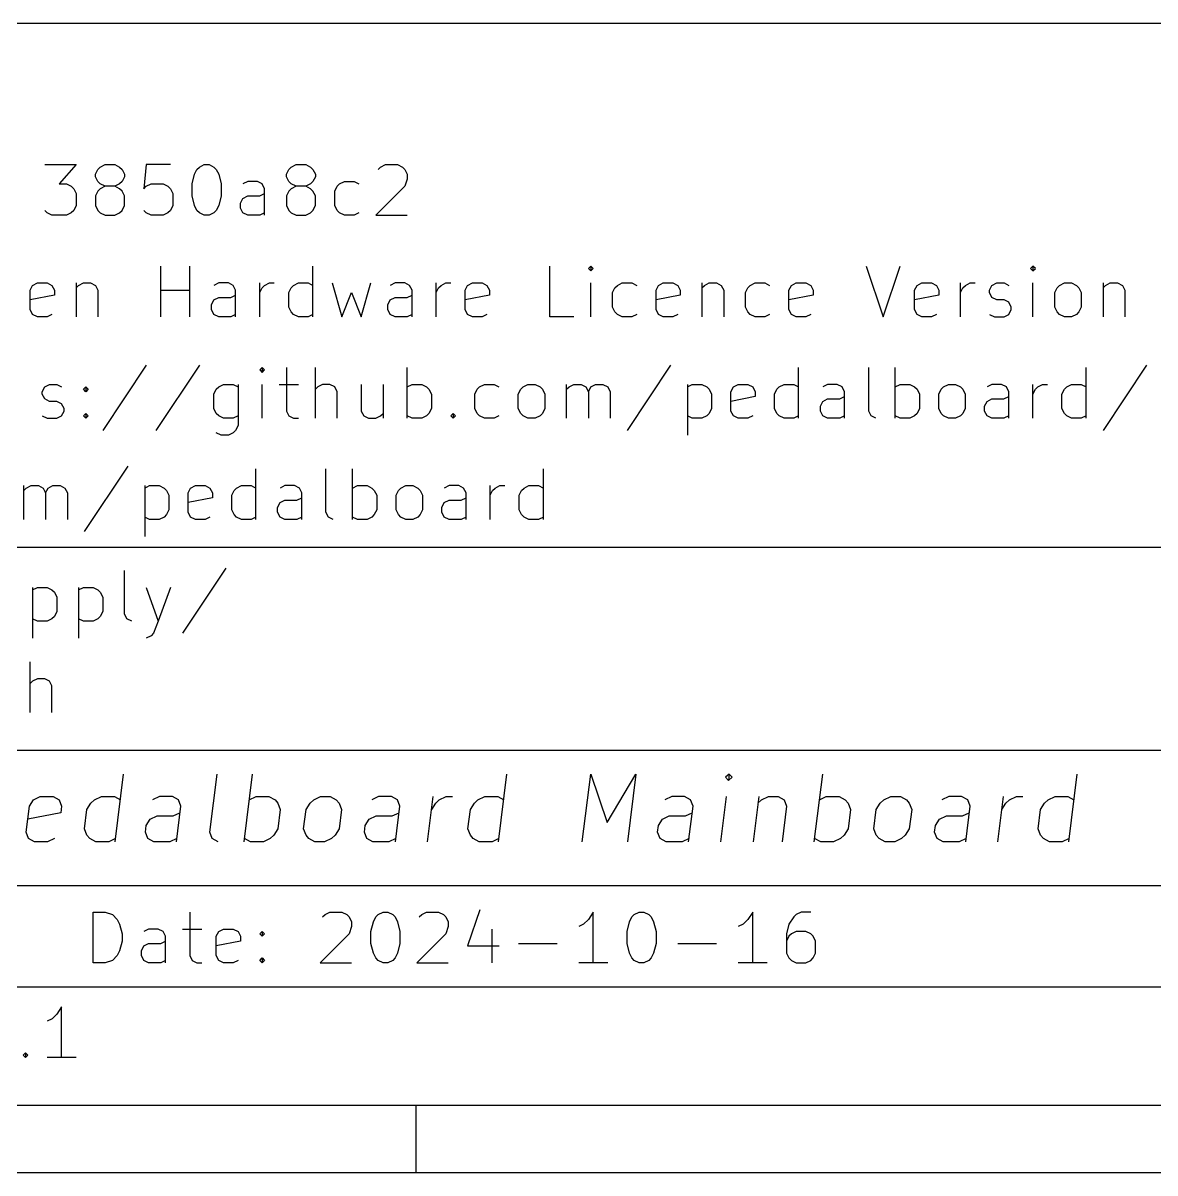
# Model space of a CAD drawing. Header units: millimetres. Extents: x 10 to 287, y -200 to -10.
# Drawn here: x 198.39 to 231.85, y -200.01 to -166.01 of the extents above; entities that cross this region are included whole.
import ezdxf

# ---------------------------------------------------------------- set-up
doc = ezdxf.new("R2010")
doc.units = ezdxf.units.MM
doc.layers.add('RED', color=14, linetype='CONTINUOUS')

msp = doc.modelspace()

# ---------------------------------------------------------------- linework, layer by layer
at = {"layer": 'RED', "linetype": 'CONTINUOUS'}
for p, q in [((177.0022, -166.0072), (285.0022, -166.0072)), ((199.0292, -170.1933), (199.9578, -170.1933)), ((199.9578, -170.1933), (199.4578, -170.7647)), ((200.5293, -170.479), (200.6007, -170.3361)), ((200.6007, -170.3361), (200.6721, -170.2647)), ((200.6721, -170.2647), (200.815, -170.1933)), ((200.815, -170.1933), (201.1007, -170.1933)), ((201.1007, -170.1933), (201.2436, -170.2647)), ((201.2436, -170.2647), (201.315, -170.3361)), ((201.315, -170.3361), (201.3864, -170.479)), ((202.0293, -170.1933), (201.9579, -170.9076)), ((202.7436, -170.1933), (202.0293, -170.1933)), ((203.4579, -170.479), (203.5293, -170.3361)), ((203.5293, -170.3361), (203.6008, -170.2647)), ((203.6008, -170.2647), (203.7436, -170.1933)), ((203.7436, -170.1933), (203.8865, -170.1933)), ((203.8865, -170.1933), (204.0293, -170.2647)), ((204.0293, -170.2647), (204.1008, -170.3361)), ((204.1008, -170.3361), (204.1722, -170.479)), ((206.1722, -170.479), (206.2436, -170.3361)), ((206.2436, -170.3361), (206.315, -170.2647)), ((206.315, -170.2647), (206.4579, -170.1933)), ((206.4579, -170.1933), (206.7436, -170.1933)), ((206.7436, -170.1933), (206.8865, -170.2647)), ((206.8865, -170.2647), (206.9579, -170.3361)), ((206.9579, -170.3361), (207.0293, -170.479)), ((208.8865, -170.3361), (208.9579, -170.2647)), ((208.9579, -170.2647), (209.1008, -170.1933)), ((209.1008, -170.1933), (209.4579, -170.1933)), ((209.4579, -170.1933), (209.6008, -170.2647)), ((209.6008, -170.2647), (209.6722, -170.3361)), ((209.6722, -170.3361), (209.7436, -170.479)), ((200.5293, -170.5504), (200.5293, -170.479)), ((200.6007, -170.6933), (200.5293, -170.5504)), ((201.3864, -170.5504), (201.315, -170.6933)), ((201.3864, -170.479), (201.3864, -170.5504)), ((203.3865, -170.7647), (203.4579, -170.479)), ((204.1722, -170.479), (204.2436, -170.7647)), ((206.1722, -170.5504), (206.1722, -170.479)), ((206.2436, -170.6933), (206.1722, -170.5504)), ((207.0293, -170.5504), (206.9579, -170.6933)), ((207.0293, -170.479), (207.0293, -170.5504)), ((209.7436, -170.6219), (209.6722, -170.8361)), ((209.7436, -170.479), (209.7436, -170.6219)), ((199.4578, -170.7647), (199.6721, -170.7647)), ((199.6721, -170.7647), (199.815, -170.8361)), ((199.815, -170.8361), (199.8864, -170.9076)), ((199.8864, -170.9076), (199.9578, -171.0504)), ((200.6007, -170.979), (200.5293, -171.1219)), ((200.6721, -170.7647), (200.6007, -170.6933)), ((200.6721, -170.9076), (200.6007, -170.979)), ((200.815, -170.8361), (200.6721, -170.7647)), ((200.815, -170.8361), (200.6721, -170.9076)), ((201.1007, -170.8361), (200.815, -170.8361)), ((201.2436, -170.7647), (201.1007, -170.8361)), ((201.2436, -170.9076), (201.1007, -170.8361)), ((201.315, -170.6933), (201.2436, -170.7647)), ((201.315, -170.979), (201.2436, -170.9076)), ((201.3864, -171.1219), (201.315, -170.979)), ((201.9579, -170.9076), (202.0293, -170.8361)), ((202.0293, -170.8361), (202.1722, -170.7647)), ((202.1722, -170.7647), (202.5293, -170.7647)), ((202.5293, -170.7647), (202.6722, -170.8361)), ((202.6722, -170.8361), (202.7436, -170.9076)), ((202.7436, -170.9076), (202.815, -171.0504)), ((203.3865, -171.1219), (203.3865, -170.7647)), ((204.2436, -170.7647), (204.2436, -171.1219)), ((205.0294, -170.6933), (204.8865, -170.7647)), ((205.3151, -170.6933), (205.0294, -170.6933)), ((205.4579, -170.7647), (205.3151, -170.6933)), ((205.5294, -170.9076), (205.4579, -170.7647)), ((205.5294, -171.6933), (205.5294, -170.9076)), ((206.2436, -170.979), (206.1722, -171.1219)), ((206.315, -170.7647), (206.2436, -170.6933)), ((206.315, -170.9076), (206.2436, -170.979)), ((206.4579, -170.8361), (206.315, -170.7647)), ((206.4579, -170.8361), (206.315, -170.9076)), ((206.7436, -170.8361), (206.4579, -170.8361)), ((206.8865, -170.7647), (206.7436, -170.8361)), ((206.8865, -170.9076), (206.7436, -170.8361)), ((206.9579, -170.6933), (206.8865, -170.7647)), ((206.9579, -170.979), (206.8865, -170.9076)), ((207.0293, -171.1219), (206.9579, -170.979)), ((207.6008, -170.979), (207.6722, -170.8361)), ((207.6008, -171.4076), (207.6008, -170.979)), ((207.6722, -170.8361), (207.7436, -170.7647)), ((207.7436, -170.7647), (207.8865, -170.6933)), ((207.8865, -170.6933), (208.1722, -170.6933)), ((208.1722, -170.6933), (208.3151, -170.7647)), ((209.6722, -170.8361), (208.815, -171.6933)), ((199.9578, -171.0504), (199.9578, -171.4076)), ((200.5293, -171.1219), (200.5293, -171.4076)), ((201.3864, -171.4076), (201.3864, -171.1219)), ((202.815, -171.0504), (202.815, -171.4076)), ((203.4579, -171.4076), (203.3865, -171.1219)), ((204.2436, -171.1219), (204.1722, -171.4076)), ((204.8151, -171.3361), (204.8865, -171.1933)), ((204.8151, -171.479), (204.8151, -171.3361)), ((204.8865, -171.1933), (205.0294, -171.1219)), ((205.0294, -171.1219), (205.3865, -171.1219)), ((205.3865, -171.1219), (205.5294, -171.0504)), ((206.1722, -171.1219), (206.1722, -171.4076)), ((207.0293, -171.4076), (207.0293, -171.1219)), ((199.1007, -171.6219), (199.0292, -171.5504)), ((199.2435, -171.6933), (199.1007, -171.6219)), ((199.6721, -171.6933), (199.2435, -171.6933)), ((199.815, -171.6219), (199.6721, -171.6933)), ((199.8864, -171.5504), (199.815, -171.6219)), ((199.9578, -171.4076), (199.8864, -171.5504)), ((200.5293, -171.4076), (200.6007, -171.5504)), ((200.6007, -171.5504), (200.6721, -171.6219)), ((200.6721, -171.6219), (200.815, -171.6933)), ((200.815, -171.6933), (201.1007, -171.6933)), ((201.1007, -171.6933), (201.2436, -171.6219)), ((201.2436, -171.6219), (201.315, -171.5504)), ((201.315, -171.5504), (201.3864, -171.4076)), ((202.0293, -171.6219), (201.9579, -171.5504)), ((202.1722, -171.6933), (202.0293, -171.6219)), ((202.5293, -171.6933), (202.1722, -171.6933)), ((202.6722, -171.6219), (202.5293, -171.6933)), ((202.7436, -171.5504), (202.6722, -171.6219)), ((202.815, -171.4076), (202.7436, -171.5504)), ((203.5293, -171.5504), (203.4579, -171.4076)), ((203.6008, -171.6219), (203.5293, -171.5504)), ((203.7436, -171.6933), (203.6008, -171.6219)), ((203.8865, -171.6933), (203.7436, -171.6933)), ((204.0293, -171.6219), (203.8865, -171.6933)), ((204.1008, -171.5504), (204.0293, -171.6219)), ((204.1722, -171.4076), (204.1008, -171.5504)), ((204.8865, -171.6219), (204.8151, -171.479)), ((205.0294, -171.6933), (204.8865, -171.6219)), ((205.3865, -171.6933), (205.0294, -171.6933)), ((205.5294, -171.6219), (205.3865, -171.6933)), ((206.1722, -171.4076), (206.2436, -171.5504)), ((206.2436, -171.5504), (206.315, -171.6219)), ((206.315, -171.6219), (206.4579, -171.6933)), ((206.4579, -171.6933), (206.7436, -171.6933)), ((206.7436, -171.6933), (206.8865, -171.6219)), ((206.8865, -171.6219), (206.9579, -171.5504)), ((206.9579, -171.5504), (207.0293, -171.4076)), ((207.6722, -171.5504), (207.6008, -171.4076)), ((207.7436, -171.6219), (207.6722, -171.5504)), ((207.8865, -171.6933), (207.7436, -171.6219)), ((208.1722, -171.6933), (207.8865, -171.6933)), ((208.3151, -171.6219), (208.1722, -171.6933)), ((208.815, -171.6933), (209.7436, -171.6933)), ((202.4578, -174.6933), (202.4578, -173.1933)), ((203.3149, -174.6933), (203.3149, -173.1933)), ((206.9578, -174.6933), (206.9578, -173.1933)), ((213.9577, -174.6933), (213.9577, -173.1933)), ((215.172, -173.1933), (215.1006, -173.2647)), ((215.1006, -173.2647), (215.172, -173.3361)), ((215.2434, -173.2647), (215.172, -173.1933)), ((215.172, -173.1933), (215.172, -173.3361)), ((215.172, -173.3361), (215.2434, -173.2647)), ((223.3148, -173.1933), (223.8148, -174.6933)), ((223.8148, -174.6933), (224.3148, -173.1933)), ((228.2434, -173.1933), (228.172, -173.2647)), ((228.172, -173.2647), (228.2434, -173.3361)), ((228.3148, -173.2647), (228.2434, -173.1933)), ((228.2434, -173.1933), (228.2434, -173.3361)), ((228.2434, -173.3361), (228.3148, -173.2647)), ((198.6721, -173.7647), (198.815, -173.6933)), ((198.815, -173.6933), (199.1007, -173.6933)), ((199.1007, -173.6933), (199.2435, -173.7647)), ((199.9578, -173.6933), (199.9578, -174.6933)), ((200.0292, -173.7647), (200.1721, -173.6933)), ((200.1721, -173.6933), (200.3864, -173.6933)), ((200.3864, -173.6933), (200.5292, -173.7647)), ((204.1721, -173.6933), (204.0292, -173.7647)), ((204.4578, -173.6933), (204.1721, -173.6933)), ((204.6006, -173.7647), (204.4578, -173.6933)), ((205.3863, -174.6933), (205.3863, -173.6933)), ((205.5292, -173.7647), (205.672, -173.6933)), ((205.672, -173.6933), (205.8149, -173.6933)), ((206.3863, -173.7647), (206.5292, -173.6933)), ((206.5292, -173.6933), (206.8149, -173.6933)), ((206.8149, -173.6933), (206.9578, -173.7647)), ((207.5291, -173.6933), (207.8149, -174.6933)), ((208.3863, -174.6933), (208.672, -173.6933)), ((209.3863, -173.6933), (209.2434, -173.7647)), ((209.672, -173.6933), (209.3863, -173.6933)), ((209.8148, -173.7647), (209.672, -173.6933)), ((210.6005, -174.6933), (210.6005, -173.6933)), ((210.7434, -173.7647), (210.8862, -173.6933)), ((210.8862, -173.6933), (211.0291, -173.6933)), ((211.5291, -173.7647), (211.672, -173.6933)), ((211.672, -173.6933), (211.9577, -173.6933)), ((211.9577, -173.6933), (212.1005, -173.7647)), ((215.172, -174.6933), (215.172, -173.6933)), ((215.9577, -173.7647), (216.1006, -173.6933)), ((216.1006, -173.6933), (216.3863, -173.6933)), ((216.3863, -173.6933), (216.5292, -173.7647)), ((217.172, -173.7647), (217.3149, -173.6933)), ((217.3149, -173.6933), (217.6006, -173.6933)), ((217.6006, -173.6933), (217.7434, -173.7647)), ((218.4577, -173.6933), (218.4577, -174.6933)), ((218.5291, -173.7647), (218.672, -173.6933)), ((218.672, -173.6933), (218.8863, -173.6933)), ((218.8863, -173.6933), (219.0291, -173.7647)), ((219.8862, -173.7647), (220.0291, -173.6933)), ((220.0291, -173.6933), (220.3148, -173.6933)), ((220.3148, -173.6933), (220.4577, -173.7647)), ((221.1005, -173.7647), (221.2434, -173.6933)), ((221.2434, -173.6933), (221.5291, -173.6933)), ((221.5291, -173.6933), (221.6719, -173.7647)), ((224.8148, -173.7647), (224.9577, -173.6933)), ((224.9577, -173.6933), (225.2434, -173.6933)), ((225.2434, -173.6933), (225.3862, -173.7647)), ((226.1005, -174.6933), (226.1005, -173.6933)), ((226.2434, -173.7647), (226.3862, -173.6933)), ((226.3862, -173.6933), (226.5291, -173.6933)), ((227.0291, -173.7647), (227.172, -173.6933)), ((227.172, -173.6933), (227.3862, -173.6933)), ((227.3862, -173.6933), (227.5291, -173.7647)), ((228.2434, -174.6933), (228.2434, -173.6933)), ((229.0291, -173.7647), (229.172, -173.6933)), ((229.172, -173.6933), (229.3863, -173.6933)), ((229.3863, -173.6933), (229.5291, -173.7647)), ((230.3148, -173.6933), (230.3148, -174.6933)), ((230.3862, -173.7647), (230.5291, -173.6933)), ((230.5291, -173.6933), (230.7434, -173.6933)), ((230.7434, -173.6933), (230.8862, -173.7647)), ((198.6007, -173.9076), (198.6721, -173.7647)), ((198.6007, -174.479), (198.6007, -173.9076)), ((199.315, -174.0504), (198.6007, -174.1933)), ((199.2435, -173.7647), (199.315, -173.9076)), ((199.315, -173.9076), (199.315, -174.0504)), ((199.9578, -173.8361), (200.0292, -173.7647)), ((200.5292, -173.7647), (200.6007, -173.9076)), ((200.6007, -173.9076), (200.6007, -174.6933)), ((202.4578, -173.9076), (203.3149, -173.9076)), ((204.5292, -174.1219), (204.6721, -174.0504)), ((204.6721, -173.9076), (204.6006, -173.7647)), ((204.6721, -174.6933), (204.6721, -173.9076)), ((205.3863, -173.979), (205.4577, -173.8361)), ((205.4577, -173.8361), (205.5292, -173.7647)), ((206.2435, -173.979), (206.3149, -173.8361)), ((206.2435, -174.4076), (206.2435, -173.979)), ((206.3149, -173.8361), (206.3863, -173.7647)), ((207.8149, -174.6933), (208.1006, -173.979)), ((208.1006, -173.979), (208.3863, -174.6933)), ((209.7434, -174.1219), (209.8863, -174.0504)), ((209.8863, -173.9076), (209.8148, -173.7647)), ((209.8863, -174.6933), (209.8863, -173.9076)), ((210.6005, -173.979), (210.6719, -173.8361)), ((210.6719, -173.8361), (210.7434, -173.7647)), ((211.4577, -173.9076), (211.5291, -173.7647)), ((211.4577, -174.479), (211.4577, -173.9076)), ((212.172, -174.0504), (211.4577, -174.1933)), ((212.1005, -173.7647), (212.172, -173.9076)), ((212.172, -173.9076), (212.172, -174.0504)), ((215.8149, -173.979), (215.8863, -173.8361)), ((215.8149, -174.4076), (215.8149, -173.979)), ((215.8863, -173.8361), (215.9577, -173.7647)), ((217.1006, -173.9076), (217.172, -173.7647)), ((217.1006, -174.479), (217.1006, -173.9076)), ((217.8149, -174.0504), (217.1006, -174.1933)), ((217.7434, -173.7647), (217.8149, -173.9076)), ((217.8149, -173.9076), (217.8149, -174.0504)), ((218.4577, -173.8361), (218.5291, -173.7647)), ((219.0291, -173.7647), (219.1006, -173.9076)), ((219.1006, -173.9076), (219.1006, -174.6933)), ((219.7434, -173.979), (219.8148, -173.8361)), ((219.7434, -174.4076), (219.7434, -173.979)), ((219.8148, -173.8361), (219.8862, -173.7647)), ((221.0291, -173.9076), (221.1005, -173.7647)), ((221.0291, -174.479), (221.0291, -173.9076)), ((221.7434, -174.0504), (221.0291, -174.1933)), ((221.6719, -173.7647), (221.7434, -173.9076)), ((221.7434, -173.9076), (221.7434, -174.0504)), ((224.7434, -173.9076), (224.8148, -173.7647)), ((224.7434, -174.479), (224.7434, -173.9076)), ((225.4577, -174.0504), (224.7434, -174.1933)), ((225.3862, -173.7647), (225.4577, -173.9076)), ((225.4577, -173.9076), (225.4577, -174.0504)), ((226.1005, -173.979), (226.1719, -173.8361)), ((226.1719, -173.8361), (226.2434, -173.7647)), ((226.9577, -173.9076), (227.0291, -173.7647)), ((226.9577, -173.979), (226.9577, -173.9076)), ((227.0291, -174.1219), (226.9577, -173.979)), ((228.8863, -173.979), (228.9577, -173.8361)), ((228.8863, -174.4076), (228.8863, -173.979)), ((228.9577, -173.8361), (229.0291, -173.7647)), ((229.5291, -173.7647), (229.6006, -173.8361)), ((229.6006, -173.8361), (229.672, -173.979)), ((229.672, -173.979), (229.672, -174.4076)), ((230.3148, -173.8361), (230.3862, -173.7647)), ((230.8862, -173.7647), (230.9577, -173.9076)), ((230.9577, -173.9076), (230.9577, -174.6933)), ((203.9578, -174.3361), (204.0292, -174.1933)), ((203.9578, -174.479), (203.9578, -174.3361)), ((204.0292, -174.1933), (204.1721, -174.1219)), ((204.1721, -174.1219), (204.5292, -174.1219)), ((206.3149, -174.5504), (206.2435, -174.4076)), ((209.172, -174.3361), (209.2434, -174.1933)), ((209.172, -174.479), (209.172, -174.3361)), ((209.2434, -174.1933), (209.3863, -174.1219)), ((209.3863, -174.1219), (209.7434, -174.1219)), ((215.8863, -174.5504), (215.8149, -174.4076)), ((219.8148, -174.5504), (219.7434, -174.4076)), ((227.172, -174.1933), (227.0291, -174.1219)), ((227.3862, -174.1933), (227.172, -174.1933)), ((227.5291, -174.2647), (227.3862, -174.1933)), ((227.6005, -174.4076), (227.5291, -174.2647)), ((227.6005, -174.479), (227.6005, -174.4076)), ((228.9577, -174.5504), (228.8863, -174.4076)), ((229.672, -174.4076), (229.6006, -174.5504)), ((198.6721, -174.6219), (198.6007, -174.479)), ((198.815, -174.6933), (198.6721, -174.6219)), ((199.1007, -174.6933), (198.815, -174.6933)), ((199.2435, -174.6219), (199.1007, -174.6933)), ((204.0292, -174.6219), (203.9578, -174.479)), ((204.1721, -174.6933), (204.0292, -174.6219)), ((204.5292, -174.6933), (204.1721, -174.6933)), ((204.6721, -174.6219), (204.5292, -174.6933)), ((206.3863, -174.6219), (206.3149, -174.5504)), ((206.5292, -174.6933), (206.3863, -174.6219)), ((206.8149, -174.6933), (206.5292, -174.6933)), ((206.9578, -174.6219), (206.8149, -174.6933)), ((209.2434, -174.6219), (209.172, -174.479)), ((209.3863, -174.6933), (209.2434, -174.6219)), ((209.7434, -174.6933), (209.3863, -174.6933)), ((209.8863, -174.6219), (209.7434, -174.6933)), ((211.5291, -174.6219), (211.4577, -174.479)), ((211.672, -174.6933), (211.5291, -174.6219)), ((211.9577, -174.6933), (211.672, -174.6933)), ((212.1005, -174.6219), (211.9577, -174.6933)), ((214.672, -174.6933), (213.9577, -174.6933)), ((215.9577, -174.6219), (215.8863, -174.5504)), ((216.1006, -174.6933), (215.9577, -174.6219)), ((216.3863, -174.6933), (216.1006, -174.6933)), ((216.5292, -174.6219), (216.3863, -174.6933)), ((217.172, -174.6219), (217.1006, -174.479)), ((217.3149, -174.6933), (217.172, -174.6219)), ((217.6006, -174.6933), (217.3149, -174.6933)), ((217.7434, -174.6219), (217.6006, -174.6933)), ((219.8862, -174.6219), (219.8148, -174.5504)), ((220.0291, -174.6933), (219.8862, -174.6219)), ((220.3148, -174.6933), (220.0291, -174.6933)), ((220.4577, -174.6219), (220.3148, -174.6933)), ((221.1005, -174.6219), (221.0291, -174.479)), ((221.2434, -174.6933), (221.1005, -174.6219)), ((221.5291, -174.6933), (221.2434, -174.6933)), ((221.6719, -174.6219), (221.5291, -174.6933)), ((224.8148, -174.6219), (224.7434, -174.479)), ((224.9577, -174.6933), (224.8148, -174.6219)), ((225.2434, -174.6933), (224.9577, -174.6933)), ((225.3862, -174.6219), (225.2434, -174.6933)), ((226.9577, -174.6219), (227.1005, -174.6933)), ((227.1005, -174.6933), (227.3862, -174.6933)), ((227.3862, -174.6933), (227.5291, -174.6219)), ((227.5291, -174.6219), (227.6005, -174.479)), ((229.0291, -174.6219), (228.9577, -174.5504)), ((229.172, -174.6933), (229.0291, -174.6219)), ((229.3863, -174.6933), (229.172, -174.6933)), ((229.5291, -174.6219), (229.3863, -174.6933)), ((229.6006, -174.5504), (229.5291, -174.6219)), ((202.0291, -176.1219), (200.7434, -178.0504)), ((203.6005, -176.1219), (202.3148, -178.0504)), ((205.4576, -176.1933), (205.3862, -176.2647)), ((205.3862, -176.2647), (205.4576, -176.3361)), ((205.529, -176.2647), (205.4576, -176.1933)), ((205.4576, -176.1933), (205.4576, -176.3361)), ((205.4576, -176.3361), (205.529, -176.2647)), ((206.1719, -176.1933), (206.1719, -177.479)), ((207.029, -177.6933), (207.029, -176.1933)), ((209.7432, -177.6933), (209.7432, -176.1933)), ((217.5288, -176.1219), (216.2431, -178.0504)), ((221.3145, -177.6933), (221.3145, -176.1933)), ((223.3858, -177.479), (223.3858, -176.1933)), ((224.1715, -177.6933), (224.1715, -176.1933)), ((229.8143, -177.6933), (229.8143, -176.1933)), ((231.5999, -176.1219), (230.3142, -178.0504)), ((198.9577, -176.9076), (199.0291, -176.7647)), ((199.0291, -176.7647), (199.172, -176.6933)), ((199.172, -176.6933), (199.3862, -176.6933)), ((199.3862, -176.6933), (199.5291, -176.7647)), ((200.172, -176.8361), (200.2434, -176.7647)), ((200.2434, -176.7647), (200.3148, -176.8361)), ((200.2434, -176.7647), (200.2434, -176.9076)), ((204.1005, -176.8361), (204.1719, -176.7647)), ((204.1719, -176.7647), (204.3148, -176.6933)), ((204.3148, -176.6933), (204.6005, -176.6933)), ((204.6005, -176.6933), (204.7434, -176.7647)), ((204.7434, -176.6933), (204.7434, -177.9076)), ((205.4576, -177.6933), (205.4576, -176.6933)), ((205.9576, -176.6933), (206.529, -176.6933)), ((207.1004, -176.7647), (207.029, -176.8361)), ((207.2433, -176.6933), (207.1004, -176.7647)), ((207.4576, -176.6933), (207.2433, -176.6933)), ((207.6004, -176.7647), (207.4576, -176.6933)), ((207.6719, -176.9076), (207.6004, -176.7647)), ((208.3861, -176.6933), (208.3861, -177.479)), ((209.029, -176.6933), (209.029, -177.6933)), ((209.7432, -176.7647), (209.8861, -176.6933)), ((209.8861, -176.6933), (210.1718, -176.6933)), ((210.1718, -176.6933), (210.3146, -176.7647)), ((210.3146, -176.7647), (210.3861, -176.8361)), ((211.8146, -176.8361), (211.886, -176.7647)), ((211.886, -176.7647), (212.0289, -176.6933)), ((212.0289, -176.6933), (212.3146, -176.6933)), ((212.3146, -176.6933), (212.4575, -176.7647)), ((213.1003, -176.8361), (213.1717, -176.7647)), ((213.1717, -176.7647), (213.3146, -176.6933)), ((213.3146, -176.6933), (213.5289, -176.6933)), ((213.5289, -176.6933), (213.6717, -176.7647)), ((213.6717, -176.7647), (213.7432, -176.8361)), ((214.4574, -177.6933), (214.4574, -176.6933)), ((214.4574, -176.8361), (214.5288, -176.7647)), ((214.5288, -176.7647), (214.6717, -176.6933)), ((214.6717, -176.6933), (214.886, -176.6933)), ((214.886, -176.6933), (215.0288, -176.7647)), ((215.0288, -176.7647), (215.1003, -176.9076)), ((215.1003, -176.9076), (215.1717, -176.7647)), ((215.1717, -176.7647), (215.3145, -176.6933)), ((215.3145, -176.6933), (215.5288, -176.6933)), ((215.5288, -176.6933), (215.6717, -176.7647)), ((215.6717, -176.7647), (215.7431, -176.9076)), ((218.0288, -176.6933), (218.0288, -178.1933)), ((218.0288, -176.7647), (218.1717, -176.6933)), ((218.1717, -176.6933), (218.4574, -176.6933)), ((218.4574, -176.6933), (218.6002, -176.7647)), ((218.6002, -176.7647), (218.6717, -176.8361)), ((219.3145, -176.9076), (219.3859, -176.7647)), ((219.3859, -176.7647), (219.5288, -176.6933)), ((219.5288, -176.6933), (219.8145, -176.6933)), ((219.8145, -176.6933), (219.9573, -176.7647)), ((219.9573, -176.7647), (220.0288, -176.9076)), ((220.6716, -176.8361), (220.743, -176.7647)), ((220.743, -176.7647), (220.8859, -176.6933)), ((220.8859, -176.6933), (221.1716, -176.6933)), ((221.1716, -176.6933), (221.3145, -176.7647)), ((222.1716, -176.6933), (222.0287, -176.7647)), ((222.4573, -176.6933), (222.1716, -176.6933)), ((222.6001, -176.7647), (222.4573, -176.6933)), ((222.6716, -176.9076), (222.6001, -176.7647)), ((224.1715, -176.7647), (224.3144, -176.6933)), ((224.3144, -176.6933), (224.6001, -176.6933)), ((224.6001, -176.6933), (224.7429, -176.7647)), ((224.7429, -176.7647), (224.8144, -176.8361)), ((225.5286, -176.8361), (225.6, -176.7647)), ((225.6, -176.7647), (225.7429, -176.6933)), ((225.7429, -176.6933), (225.9572, -176.6933)), ((225.9572, -176.6933), (226.1, -176.7647)), ((226.1, -176.7647), (226.1715, -176.8361)), ((227.0286, -176.6933), (226.8857, -176.7647)), ((227.3143, -176.6933), (227.0286, -176.6933)), ((227.4571, -176.7647), (227.3143, -176.6933)), ((227.5286, -176.9076), (227.4571, -176.7647)), ((228.2428, -177.6933), (228.2428, -176.6933)), ((228.3142, -176.8361), (228.3857, -176.7647)), ((228.3857, -176.7647), (228.5285, -176.6933)), ((228.5285, -176.6933), (228.6714, -176.6933)), ((229.1714, -176.8361), (229.2428, -176.7647)), ((229.2428, -176.7647), (229.3857, -176.6933)), ((229.3857, -176.6933), (229.6714, -176.6933)), ((229.6714, -176.6933), (229.8143, -176.7647)), ((198.9577, -176.979), (198.9577, -176.9076)), ((199.0291, -177.1219), (198.9577, -176.979)), ((199.172, -177.1933), (199.0291, -177.1219)), ((200.2434, -176.9076), (200.172, -176.8361)), ((200.3148, -176.8361), (200.2434, -176.9076)), ((204.0291, -176.979), (204.1005, -176.8361)), ((204.0291, -177.4076), (204.0291, -176.979)), ((207.6719, -177.6933), (207.6719, -176.9076)), ((210.3861, -176.8361), (210.4575, -176.979)), ((210.4575, -176.979), (210.4575, -177.4076)), ((211.7432, -176.979), (211.8146, -176.8361)), ((211.7432, -177.4076), (211.7432, -176.979)), ((213.0289, -176.979), (213.1003, -176.8361)), ((213.0289, -177.4076), (213.0289, -176.979)), ((213.7432, -176.8361), (213.8146, -176.979)), ((213.8146, -176.979), (213.8146, -177.4076)), ((215.1003, -176.9076), (215.1003, -177.6933)), ((215.7431, -176.9076), (215.7431, -177.6933)), ((218.6717, -176.8361), (218.7431, -176.979)), ((218.7431, -176.979), (218.7431, -177.4076)), ((219.3145, -177.479), (219.3145, -176.9076)), ((220.0288, -177.0504), (219.3145, -177.1933)), ((220.0288, -176.9076), (220.0288, -177.0504)), ((220.6002, -176.979), (220.6716, -176.8361)), ((220.6002, -177.4076), (220.6002, -176.979)), ((222.0287, -177.1933), (222.1716, -177.1219)), ((222.1716, -177.1219), (222.5287, -177.1219)), ((222.5287, -177.1219), (222.6716, -177.0504)), ((222.6716, -177.6933), (222.6716, -176.9076)), ((224.8144, -176.8361), (224.8858, -176.979)), ((224.8858, -176.979), (224.8858, -177.4076)), ((225.4572, -176.979), (225.5286, -176.8361)), ((225.4572, -177.4076), (225.4572, -176.979)), ((226.1715, -176.8361), (226.2429, -176.979)), ((226.2429, -176.979), (226.2429, -177.4076)), ((226.8857, -177.1933), (227.0286, -177.1219)), ((227.0286, -177.1219), (227.3857, -177.1219)), ((227.3857, -177.1219), (227.5286, -177.0504)), ((227.5286, -177.6933), (227.5286, -176.9076)), ((228.2428, -176.979), (228.3142, -176.8361)), ((229.1, -176.979), (229.1714, -176.8361)), ((229.1, -177.4076), (229.1, -176.979)), ((199.3862, -177.1933), (199.172, -177.1933)), ((199.5291, -177.2647), (199.3862, -177.1933)), ((199.6005, -177.4076), (199.5291, -177.2647)), ((199.5291, -177.6219), (199.6005, -177.479)), ((199.6005, -177.479), (199.6005, -177.4076)), ((204.1005, -177.5504), (204.0291, -177.4076)), ((206.1719, -177.479), (206.2433, -177.6219)), ((208.3861, -177.479), (208.4575, -177.6219)), ((210.4575, -177.4076), (210.3861, -177.5504)), ((211.8146, -177.5504), (211.7432, -177.4076)), ((213.1003, -177.5504), (213.0289, -177.4076)), ((213.8146, -177.4076), (213.7432, -177.5504)), ((218.7431, -177.4076), (218.6717, -177.5504)), ((219.3859, -177.6219), (219.3145, -177.479)), ((220.6716, -177.5504), (220.6002, -177.4076)), ((221.9573, -177.3361), (222.0287, -177.1933)), ((221.9573, -177.479), (221.9573, -177.3361)), ((222.0287, -177.6219), (221.9573, -177.479)), ((223.4572, -177.6219), (223.3858, -177.479)), ((224.8858, -177.4076), (224.8144, -177.5504)), ((225.5286, -177.5504), (225.4572, -177.4076)), ((226.2429, -177.4076), (226.1715, -177.5504)), ((226.8143, -177.3361), (226.8857, -177.1933)), ((226.8143, -177.479), (226.8143, -177.3361)), ((226.8857, -177.6219), (226.8143, -177.479)), ((229.1714, -177.5504), (229.1, -177.4076)), ((198.9577, -177.6219), (199.1005, -177.6933)), ((199.1005, -177.6933), (199.3862, -177.6933)), ((199.3862, -177.6933), (199.5291, -177.6219)), ((200.172, -177.6219), (200.2434, -177.5504)), ((200.2434, -177.6933), (200.172, -177.6219)), ((200.2434, -177.5504), (200.3148, -177.6219)), ((200.2434, -177.5504), (200.2434, -177.6933)), ((200.3148, -177.6219), (200.2434, -177.6933)), ((204.1719, -177.6219), (204.1005, -177.5504)), ((204.3148, -177.6933), (204.1719, -177.6219)), ((204.6005, -177.6933), (204.3148, -177.6933)), ((204.7434, -177.6219), (204.6005, -177.6933)), ((206.2433, -177.6219), (206.3862, -177.6933)), ((206.3862, -177.6933), (206.529, -177.6933)), ((208.4575, -177.6219), (208.6004, -177.6933)), ((208.6004, -177.6933), (208.8147, -177.6933)), ((208.8147, -177.6933), (208.9575, -177.6219)), ((208.9575, -177.6219), (209.029, -177.5504)), ((209.8861, -177.6933), (209.7432, -177.6219)), ((210.1718, -177.6933), (209.8861, -177.6933)), ((210.3146, -177.6219), (210.1718, -177.6933)), ((210.3861, -177.5504), (210.3146, -177.6219)), ((211.0289, -177.6219), (211.1003, -177.5504)), ((211.1003, -177.6933), (211.0289, -177.6219)), ((211.1003, -177.5504), (211.1717, -177.6219)), ((211.1003, -177.5504), (211.1003, -177.6933)), ((211.1717, -177.6219), (211.1003, -177.6933)), ((211.886, -177.6219), (211.8146, -177.5504)), ((212.0289, -177.6933), (211.886, -177.6219)), ((212.3146, -177.6933), (212.0289, -177.6933)), ((212.4575, -177.6219), (212.3146, -177.6933)), ((213.1717, -177.6219), (213.1003, -177.5504)), ((213.3146, -177.6933), (213.1717, -177.6219)), ((213.5289, -177.6933), (213.3146, -177.6933)), ((213.6717, -177.6219), (213.5289, -177.6933)), ((213.7432, -177.5504), (213.6717, -177.6219)), ((218.1717, -177.6933), (218.0288, -177.6219)), ((218.4574, -177.6933), (218.1717, -177.6933)), ((218.6002, -177.6219), (218.4574, -177.6933)), ((218.6717, -177.5504), (218.6002, -177.6219)), ((219.5288, -177.6933), (219.3859, -177.6219)), ((219.8145, -177.6933), (219.5288, -177.6933)), ((219.9573, -177.6219), (219.8145, -177.6933)), ((220.743, -177.6219), (220.6716, -177.5504)), ((220.8859, -177.6933), (220.743, -177.6219)), ((221.1716, -177.6933), (220.8859, -177.6933)), ((221.3145, -177.6219), (221.1716, -177.6933)), ((222.1716, -177.6933), (222.0287, -177.6219)), ((222.5287, -177.6933), (222.1716, -177.6933)), ((222.6716, -177.6219), (222.5287, -177.6933)), ((223.6001, -177.6933), (223.4572, -177.6219)), ((224.3144, -177.6933), (224.1715, -177.6219)), ((224.6001, -177.6933), (224.3144, -177.6933)), ((224.7429, -177.6219), (224.6001, -177.6933)), ((224.8144, -177.5504), (224.7429, -177.6219)), ((225.6, -177.6219), (225.5286, -177.5504)), ((225.7429, -177.6933), (225.6, -177.6219)), ((225.9572, -177.6933), (225.7429, -177.6933)), ((226.1, -177.6219), (225.9572, -177.6933)), ((226.1715, -177.5504), (226.1, -177.6219)), ((227.0286, -177.6933), (226.8857, -177.6219)), ((227.3857, -177.6933), (227.0286, -177.6933)), ((227.5286, -177.6219), (227.3857, -177.6933)), ((229.2428, -177.6219), (229.1714, -177.5504)), ((229.3857, -177.6933), (229.2428, -177.6219)), ((229.6714, -177.6933), (229.3857, -177.6933)), ((229.8143, -177.6219), (229.6714, -177.6933)), ((204.2434, -178.1933), (204.1005, -178.1219)), ((204.6005, -178.1219), (204.4576, -178.1933)), ((204.6719, -178.0504), (204.6005, -178.1219)), ((204.7434, -177.9076), (204.6719, -178.0504)), ((204.4576, -178.1933), (204.2434, -178.1933)), ((201.4847, -179.1141), (200.199, -181.0426)), ((205.2704, -180.6855), (205.2704, -179.1855)), ((207.3417, -180.4712), (207.3417, -179.1855)), ((208.1274, -180.6855), (208.1274, -179.1855)), ((213.7702, -180.6855), (213.7702, -179.1855)), ((198.4133, -180.6855), (198.4133, -179.6855)), ((198.4133, -179.8283), (198.4847, -179.7569)), ((198.4847, -179.7569), (198.6276, -179.6855)), ((198.6276, -179.6855), (198.8419, -179.6855)), ((198.8419, -179.6855), (198.9847, -179.7569)), ((198.9847, -179.7569), (199.0562, -179.8998)), ((199.0562, -179.8998), (199.1276, -179.7569)), ((199.1276, -179.7569), (199.2704, -179.6855)), ((199.2704, -179.6855), (199.4847, -179.6855)), ((199.4847, -179.6855), (199.6276, -179.7569)), ((199.6276, -179.7569), (199.699, -179.8998)), ((201.9847, -179.6855), (201.9847, -181.1855)), ((201.9847, -179.7569), (202.1276, -179.6855)), ((202.1276, -179.6855), (202.4133, -179.6855)), ((202.4133, -179.6855), (202.5561, -179.7569)), ((202.5561, -179.7569), (202.6276, -179.8283)), ((202.6276, -179.8283), (202.699, -179.9712)), ((203.2704, -179.8998), (203.3418, -179.7569)), ((203.3418, -179.7569), (203.4847, -179.6855)), ((203.4847, -179.6855), (203.7704, -179.6855)), ((203.7704, -179.6855), (203.9132, -179.7569)), ((203.9132, -179.7569), (203.9847, -179.8998)), ((204.5561, -179.9712), (204.6275, -179.8283)), ((204.6275, -179.8283), (204.6989, -179.7569)), ((204.6989, -179.7569), (204.8418, -179.6855)), ((204.8418, -179.6855), (205.1275, -179.6855)), ((205.1275, -179.6855), (205.2704, -179.7569)), ((206.1275, -179.6855), (205.9846, -179.7569)), ((206.4132, -179.6855), (206.1275, -179.6855)), ((206.556, -179.7569), (206.4132, -179.6855)), ((206.6275, -179.8998), (206.556, -179.7569)), ((208.1274, -179.7569), (208.2703, -179.6855)), ((208.2703, -179.6855), (208.556, -179.6855)), ((208.556, -179.6855), (208.6988, -179.7569)), ((208.6988, -179.7569), (208.7703, -179.8283)), ((208.7703, -179.8283), (208.8417, -179.9712)), ((209.4131, -179.9712), (209.4845, -179.8283)), ((209.4845, -179.8283), (209.5559, -179.7569)), ((209.5559, -179.7569), (209.6988, -179.6855)), ((209.6988, -179.6855), (209.9131, -179.6855)), ((209.9131, -179.6855), (210.0559, -179.7569)), ((210.0559, -179.7569), (210.1274, -179.8283)), ((210.1274, -179.8283), (210.1988, -179.9712)), ((210.9845, -179.6855), (210.8416, -179.7569)), ((211.2702, -179.6855), (210.9845, -179.6855)), ((211.413, -179.7569), (211.2702, -179.6855)), ((211.4845, -179.8998), (211.413, -179.7569)), ((212.1987, -180.6855), (212.1987, -179.6855)), ((212.1987, -179.9712), (212.2701, -179.8283)), ((212.2701, -179.8283), (212.3416, -179.7569)), ((212.3416, -179.7569), (212.4844, -179.6855)), ((212.4844, -179.6855), (212.6273, -179.6855)), ((213.0559, -179.9712), (213.1273, -179.8283)), ((213.1273, -179.8283), (213.1987, -179.7569)), ((213.1987, -179.7569), (213.3416, -179.6855)), ((213.3416, -179.6855), (213.6273, -179.6855)), ((213.6273, -179.6855), (213.7702, -179.7569)), ((199.0562, -179.8998), (199.0562, -180.6855)), ((199.699, -179.8998), (199.699, -180.6855)), ((202.699, -179.9712), (202.699, -180.3998)), ((203.2704, -180.4712), (203.2704, -179.8998)), ((203.9847, -180.0426), (203.2704, -180.1855)), ((203.9847, -179.8998), (203.9847, -180.0426)), ((204.5561, -180.3998), (204.5561, -179.9712)), ((205.9132, -180.3283), (205.9846, -180.1855)), ((205.9846, -180.1855), (206.1275, -180.1141)), ((206.1275, -180.1141), (206.4846, -180.1141)), ((206.4846, -180.1141), (206.6275, -180.0426)), ((206.6275, -180.6855), (206.6275, -179.8998)), ((208.8417, -179.9712), (208.8417, -180.3998)), ((209.4131, -180.3998), (209.4131, -179.9712)), ((210.1988, -179.9712), (210.1988, -180.3998)), ((210.7702, -180.3283), (210.8416, -180.1855)), ((210.8416, -180.1855), (210.9845, -180.1141)), ((210.9845, -180.1141), (211.3416, -180.1141)), ((211.3416, -180.1141), (211.4845, -180.0426)), ((211.4845, -180.6855), (211.4845, -179.8998)), ((213.0559, -180.3998), (213.0559, -179.9712)), ((202.699, -180.3998), (202.6276, -180.5426)), ((203.3418, -180.6141), (203.2704, -180.4712)), ((204.6275, -180.5426), (204.5561, -180.3998)), ((205.9132, -180.4712), (205.9132, -180.3283)), ((205.9846, -180.6141), (205.9132, -180.4712)), ((207.4131, -180.6141), (207.3417, -180.4712)), ((208.8417, -180.3998), (208.7703, -180.5426)), ((209.4845, -180.5426), (209.4131, -180.3998)), ((210.1988, -180.3998), (210.1274, -180.5426)), ((210.7702, -180.4712), (210.7702, -180.3283)), ((210.8416, -180.6141), (210.7702, -180.4712)), ((213.1273, -180.5426), (213.0559, -180.3998)), ((202.1276, -180.6855), (201.9847, -180.6141)), ((202.4133, -180.6855), (202.1276, -180.6855)), ((202.5561, -180.6141), (202.4133, -180.6855)), ((202.6276, -180.5426), (202.5561, -180.6141)), ((203.4847, -180.6855), (203.3418, -180.6141)), ((203.7704, -180.6855), (203.4847, -180.6855)), ((203.9132, -180.6141), (203.7704, -180.6855)), ((204.6989, -180.6141), (204.6275, -180.5426)), ((204.8418, -180.6855), (204.6989, -180.6141)), ((205.1275, -180.6855), (204.8418, -180.6855)), ((205.2704, -180.6141), (205.1275, -180.6855)), ((206.1275, -180.6855), (205.9846, -180.6141)), ((206.4846, -180.6855), (206.1275, -180.6855)), ((206.6275, -180.6141), (206.4846, -180.6855)), ((207.556, -180.6855), (207.4131, -180.6141)), ((208.2703, -180.6855), (208.1274, -180.6141)), ((208.556, -180.6855), (208.2703, -180.6855)), ((208.6988, -180.6141), (208.556, -180.6855)), ((208.7703, -180.5426), (208.6988, -180.6141)), ((209.5559, -180.6141), (209.4845, -180.5426)), ((209.6988, -180.6855), (209.5559, -180.6141)), ((209.9131, -180.6855), (209.6988, -180.6855)), ((210.0559, -180.6141), (209.9131, -180.6855)), ((210.1274, -180.5426), (210.0559, -180.6141)), ((210.9845, -180.6855), (210.8416, -180.6141)), ((211.3416, -180.6855), (210.9845, -180.6855)), ((211.4845, -180.6141), (211.3416, -180.6855)), ((213.1987, -180.6141), (213.1273, -180.5426)), ((213.3416, -180.6855), (213.1987, -180.6141)), ((213.6273, -180.6855), (213.3416, -180.6855)), ((213.7702, -180.6141), (213.6273, -180.6855)), ((177.0022, -181.5072), (285.0022, -181.5072)), ((201.3863, -183.479), (201.3863, -182.1933)), ((204.3863, -182.1219), (203.1006, -184.0504)), ((198.6721, -182.6933), (198.6721, -184.1933)), ((198.6721, -182.7647), (198.815, -182.6933)), ((198.815, -182.6933), (199.1007, -182.6933)), ((199.1007, -182.6933), (199.2435, -182.7647)), ((199.2435, -182.7647), (199.315, -182.8361)), ((199.315, -182.8361), (199.3864, -182.979)), ((200.0292, -182.6933), (200.0292, -184.1933)), ((200.0292, -182.7647), (200.1721, -182.6933)), ((200.1721, -182.6933), (200.4578, -182.6933)), ((200.4578, -182.6933), (200.6006, -182.7647)), ((200.6006, -182.7647), (200.6721, -182.8361)), ((200.6721, -182.8361), (200.7435, -182.979)), ((202.0291, -182.6933), (202.3863, -183.6933)), ((202.7434, -182.6933), (202.3863, -183.6933)), ((199.3864, -182.979), (199.3864, -183.4076)), ((200.7435, -182.979), (200.7435, -183.4076)), ((199.315, -183.5504), (199.2435, -183.6219)), ((199.3864, -183.4076), (199.315, -183.5504)), ((200.6721, -183.5504), (200.6006, -183.6219)), ((200.7435, -183.4076), (200.6721, -183.5504)), ((201.4577, -183.6219), (201.3863, -183.479)), ((198.815, -183.6933), (198.6721, -183.6219)), ((199.1007, -183.6933), (198.815, -183.6933)), ((199.2435, -183.6219), (199.1007, -183.6933)), ((200.1721, -183.6933), (200.0292, -183.6219)), ((200.4578, -183.6933), (200.1721, -183.6933)), ((200.6006, -183.6219), (200.4578, -183.6933)), ((201.6006, -183.6933), (201.4577, -183.6219)), ((202.3863, -183.6933), (202.2434, -184.0504)), ((202.172, -184.1219), (202.0291, -184.1933)), ((202.2434, -184.0504), (202.172, -184.1219)), ((198.6007, -186.3933), (198.6007, -184.8933)), ((198.6721, -185.4647), (198.6007, -185.5361)), ((198.815, -185.3933), (198.6721, -185.4647)), ((199.0293, -185.3933), (198.815, -185.3933)), ((199.1721, -185.4647), (199.0293, -185.3933)), ((199.2436, -185.6076), (199.1721, -185.4647)), ((199.2436, -186.3933), (199.2436, -185.6076)), ((177.0022, -187.5072), (285.0022, -187.5072)), ((201.1105, -190.2116), (201.3605, -188.2116)), ((203.9081, -189.9259), (204.1223, -188.2116)), ((204.9199, -190.2116), (205.1699, -188.2116)), ((212.4437, -190.2116), (212.6937, -188.2116)), ((214.9198, -190.2116), (215.1698, -188.2116)), ((215.1698, -188.2116), (215.6579, -189.6402)), ((215.6579, -189.6402), (216.5032, -188.2116)), ((216.5032, -188.2116), (216.2532, -190.2116)), ((219.265, -188.2116), (219.1579, -188.3068)), ((219.1579, -188.3068), (219.2412, -188.4021)), ((219.265, -188.2116), (219.2412, -188.4021)), ((219.2412, -188.4021), (219.3484, -188.3068)), ((219.3484, -188.3068), (219.265, -188.2116)), ((221.7769, -190.2116), (222.0269, -188.2116)), ((229.3007, -190.2116), (229.5507, -188.2116)), ((198.5748, -189.164), (198.6938, -188.9735)), ((198.6938, -188.9735), (198.8962, -188.8783)), ((198.8962, -188.8783), (199.2771, -188.8783)), ((199.2771, -188.8783), (199.4557, -188.9735)), ((199.4557, -188.9735), (199.5271, -189.164)), ((200.3962, -189.0687), (200.5033, -188.9735)), ((200.5033, -188.9735), (200.7057, -188.8783)), ((200.7057, -188.8783), (201.0867, -188.8783)), ((201.0867, -188.8783), (201.2652, -188.9735)), ((202.42, -188.8783), (202.2176, -188.9735)), ((202.8009, -188.8783), (202.42, -188.8783)), ((202.9795, -188.9735), (202.8009, -188.8783)), ((203.0509, -189.164), (202.9795, -188.9735)), ((205.0747, -188.9735), (205.2771, -188.8783)), ((205.2771, -188.8783), (205.658, -188.8783)), ((205.658, -188.8783), (205.8366, -188.9735)), ((205.8366, -188.9735), (205.9199, -189.0687)), ((206.8723, -189.0687), (206.9794, -188.9735)), ((206.9794, -188.9735), (207.1818, -188.8783)), ((207.1818, -188.8783), (207.4675, -188.8783)), ((207.4675, -188.8783), (207.6461, -188.9735)), ((207.6461, -188.9735), (207.7294, -189.0687)), ((208.8961, -188.8783), (208.6937, -188.9735)), ((209.277, -188.8783), (208.8961, -188.8783)), ((209.4556, -188.9735), (209.277, -188.8783)), ((209.527, -189.164), (209.4556, -188.9735)), ((210.3484, -190.2116), (210.5151, -188.8783)), ((210.5865, -189.0687), (210.6937, -188.9735)), ((210.6937, -188.9735), (210.8961, -188.8783)), ((210.8961, -188.8783), (211.0865, -188.8783)), ((211.7294, -189.0687), (211.8365, -188.9735)), ((211.8365, -188.9735), (212.0389, -188.8783)), ((212.0389, -188.8783), (212.4199, -188.8783)), ((212.4199, -188.8783), (212.5984, -188.9735)), ((217.5627, -188.8783), (217.3603, -188.9735)), ((217.9436, -188.8783), (217.5627, -188.8783)), ((218.1222, -188.9735), (217.9436, -188.8783)), ((218.1936, -189.164), (218.1222, -188.9735)), ((219.015, -190.2116), (219.1817, -188.8783)), ((220.1341, -188.8783), (219.9674, -190.2116)), ((220.1103, -189.0687), (220.2174, -188.9735)), ((220.2174, -188.9735), (220.4198, -188.8783)), ((220.4198, -188.8783), (220.7055, -188.8783)), ((220.7055, -188.8783), (220.8841, -188.9735)), ((220.8841, -188.9735), (220.9555, -189.164)), ((221.9317, -188.9735), (222.1341, -188.8783)), ((222.1341, -188.8783), (222.515, -188.8783)), ((222.515, -188.8783), (222.6936, -188.9735)), ((222.6936, -188.9735), (222.7769, -189.0687)), ((223.7293, -189.0687), (223.8364, -188.9735)), ((223.8364, -188.9735), (224.0388, -188.8783)), ((224.0388, -188.8783), (224.3245, -188.8783)), ((224.3245, -188.8783), (224.5031, -188.9735)), ((224.5031, -188.9735), (224.5864, -189.0687)), ((225.7531, -188.8783), (225.5507, -188.9735)), ((226.134, -188.8783), (225.7531, -188.8783)), ((226.3126, -188.9735), (226.134, -188.8783)), ((226.384, -189.164), (226.3126, -188.9735)), ((227.2054, -190.2116), (227.3721, -188.8783)), ((227.4435, -189.0687), (227.5507, -188.9735)), ((227.5507, -188.9735), (227.7531, -188.8783)), ((227.7531, -188.8783), (227.9435, -188.8783)), ((228.5864, -189.0687), (228.6935, -188.9735)), ((228.6935, -188.9735), (228.8959, -188.8783)), ((228.8959, -188.8783), (229.2769, -188.8783)), ((229.2769, -188.8783), (229.4554, -188.9735)), ((198.4795, -189.9259), (198.5748, -189.164)), ((199.5033, -189.3544), (198.5271, -189.5449)), ((199.5271, -189.164), (199.5033, -189.3544)), ((200.2057, -189.8306), (200.2771, -189.2592)), ((200.2771, -189.2592), (200.3962, -189.0687)), ((202.8247, -189.4497), (203.0271, -189.3544)), ((202.92, -190.2116), (203.0509, -189.164)), ((205.9199, -189.0687), (205.9914, -189.2592)), ((205.9914, -189.2592), (205.9199, -189.8306)), ((206.6818, -189.8306), (206.7532, -189.2592)), ((206.7532, -189.2592), (206.8723, -189.0687)), ((207.7294, -189.0687), (207.8009, -189.2592)), ((207.8009, -189.2592), (207.7294, -189.8306)), ((209.3008, -189.4497), (209.5032, -189.3544)), ((209.3961, -190.2116), (209.527, -189.164)), ((210.4675, -189.2592), (210.5865, -189.0687)), ((211.5389, -189.8306), (211.6103, -189.2592)), ((211.6103, -189.2592), (211.7294, -189.0687)), ((217.9674, -189.4497), (218.1698, -189.3544)), ((218.0627, -190.2116), (218.1936, -189.164)), ((220.9555, -189.164), (220.8246, -190.2116)), ((222.7769, -189.0687), (222.8484, -189.2592)), ((222.8484, -189.2592), (222.7769, -189.8306)), ((223.5388, -189.8306), (223.6102, -189.2592)), ((223.6102, -189.2592), (223.7293, -189.0687)), ((224.5864, -189.0687), (224.6579, -189.2592)), ((224.6579, -189.2592), (224.5864, -189.8306)), ((226.1578, -189.4497), (226.3602, -189.3544)), ((226.2531, -190.2116), (226.384, -189.164)), ((227.3245, -189.2592), (227.4435, -189.0687)), ((228.3959, -189.8306), (228.4673, -189.2592)), ((228.4673, -189.2592), (228.5864, -189.0687)), ((202.0271, -189.7354), (202.1462, -189.5449)), ((202.1462, -189.5449), (202.3486, -189.4497)), ((202.3486, -189.4497), (202.8247, -189.4497)), ((208.5032, -189.7354), (208.6223, -189.5449)), ((208.6223, -189.5449), (208.8247, -189.4497)), ((208.8247, -189.4497), (209.3008, -189.4497)), ((217.1698, -189.7354), (217.2889, -189.5449)), ((217.2889, -189.5449), (217.4913, -189.4497)), ((217.4913, -189.4497), (217.9674, -189.4497)), ((225.3602, -189.7354), (225.4793, -189.5449)), ((225.4793, -189.5449), (225.6817, -189.4497)), ((225.6817, -189.4497), (226.1578, -189.4497)), ((198.5509, -190.1164), (198.4795, -189.9259)), ((200.2771, -190.0211), (200.2057, -189.8306)), ((200.3605, -190.1164), (200.2771, -190.0211)), ((202.0033, -189.9259), (202.0271, -189.7354)), ((202.0747, -190.1164), (202.0033, -189.9259)), ((203.9795, -190.1164), (203.9081, -189.9259)), ((205.8009, -190.0211), (205.6937, -190.1164)), ((205.9199, -189.8306), (205.8009, -190.0211)), ((206.7532, -190.0211), (206.6818, -189.8306)), ((206.8366, -190.1164), (206.7532, -190.0211)), ((207.6104, -190.0211), (207.5032, -190.1164)), ((207.7294, -189.8306), (207.6104, -190.0211)), ((208.4794, -189.9259), (208.5032, -189.7354)), ((208.5508, -190.1164), (208.4794, -189.9259)), ((211.6103, -190.0211), (211.5389, -189.8306)), ((211.6937, -190.1164), (211.6103, -190.0211)), ((217.146, -189.9259), (217.1698, -189.7354)), ((217.2174, -190.1164), (217.146, -189.9259)), ((222.6579, -190.0211), (222.5507, -190.1164)), ((222.7769, -189.8306), (222.6579, -190.0211)), ((223.6102, -190.0211), (223.5388, -189.8306)), ((223.6936, -190.1164), (223.6102, -190.0211)), ((224.4674, -190.0211), (224.3602, -190.1164)), ((224.5864, -189.8306), (224.4674, -190.0211)), ((225.3364, -189.9259), (225.3602, -189.7354)), ((225.4078, -190.1164), (225.3364, -189.9259)), ((228.4673, -190.0211), (228.3959, -189.8306)), ((228.5507, -190.1164), (228.4673, -190.0211)), ((198.7295, -190.2116), (198.5509, -190.1164)), ((199.1105, -190.2116), (198.7295, -190.2116)), ((199.3128, -190.1164), (199.1105, -190.2116)), ((200.5391, -190.2116), (200.3605, -190.1164)), ((200.92, -190.2116), (200.5391, -190.2116)), ((201.1224, -190.1164), (200.92, -190.2116)), ((202.2533, -190.2116), (202.0747, -190.1164)), ((202.7295, -190.2116), (202.2533, -190.2116)), ((202.9319, -190.1164), (202.7295, -190.2116)), ((204.1581, -190.2116), (203.9795, -190.1164)), ((205.1104, -190.2116), (204.9318, -190.1164)), ((205.4914, -190.2116), (205.1104, -190.2116)), ((205.6937, -190.1164), (205.4914, -190.2116)), ((207.0152, -190.2116), (206.8366, -190.1164)), ((207.3009, -190.2116), (207.0152, -190.2116)), ((207.5032, -190.1164), (207.3009, -190.2116)), ((208.7294, -190.2116), (208.5508, -190.1164)), ((209.2056, -190.2116), (208.7294, -190.2116)), ((209.408, -190.1164), (209.2056, -190.2116)), ((211.8723, -190.2116), (211.6937, -190.1164)), ((212.2532, -190.2116), (211.8723, -190.2116)), ((212.4556, -190.1164), (212.2532, -190.2116)), ((217.396, -190.2116), (217.2174, -190.1164)), ((217.8722, -190.2116), (217.396, -190.2116)), ((218.0746, -190.1164), (217.8722, -190.2116)), ((221.9674, -190.2116), (221.7888, -190.1164)), ((222.3484, -190.2116), (221.9674, -190.2116)), ((222.5507, -190.1164), (222.3484, -190.2116)), ((223.8722, -190.2116), (223.6936, -190.1164)), ((224.1579, -190.2116), (223.8722, -190.2116)), ((224.3602, -190.1164), (224.1579, -190.2116)), ((225.5864, -190.2116), (225.4078, -190.1164)), ((226.0626, -190.2116), (225.5864, -190.2116)), ((226.265, -190.1164), (226.0626, -190.2116)), ((228.7293, -190.2116), (228.5507, -190.1164)), ((229.1102, -190.2116), (228.7293, -190.2116)), ((229.3126, -190.1164), (229.1102, -190.2116)), ((177.0022, -191.5072), (285.0022, -191.5072)), ((200.4579, -193.7933), (200.4579, -192.2933)), ((200.4579, -192.2933), (200.815, -192.2933)), ((200.815, -192.2933), (201.0293, -192.3647)), ((201.0293, -192.3647), (201.1722, -192.5076)), ((203.315, -192.2933), (203.315, -193.579)), ((207.2436, -192.4361), (207.315, -192.3647)), ((207.315, -192.3647), (207.4579, -192.2933)), ((207.4579, -192.2933), (207.815, -192.2933)), ((207.815, -192.2933), (207.9579, -192.3647)), ((207.9579, -192.3647), (208.0293, -192.4361)), ((208.0293, -192.4361), (208.1007, -192.579)), ((208.7436, -192.579), (208.815, -192.4361)), ((208.815, -192.4361), (208.8865, -192.3647)), ((208.8865, -192.3647), (209.0293, -192.2933)), ((209.0293, -192.2933), (209.1722, -192.2933)), ((209.1722, -192.2933), (209.315, -192.3647)), ((209.315, -192.3647), (209.3865, -192.4361)), ((209.3865, -192.4361), (209.4579, -192.579)), ((210.1008, -192.4361), (210.1722, -192.3647)), ((210.1722, -192.3647), (210.3151, -192.2933)), ((210.3151, -192.2933), (210.6722, -192.2933)), ((210.6722, -192.2933), (210.8151, -192.3647)), ((210.8151, -192.3647), (210.8865, -192.4361)), ((210.8865, -192.4361), (210.9579, -192.579)), ((211.8865, -192.2219), (211.5294, -193.2933)), ((215.2436, -192.2933), (215.1008, -192.5076)), ((215.2436, -193.7933), (215.2436, -192.2933)), ((216.3151, -192.579), (216.3865, -192.4361)), ((216.3865, -192.4361), (216.458, -192.3647)), ((216.458, -192.3647), (216.6008, -192.2933)), ((216.6008, -192.2933), (216.7437, -192.2933)), ((216.7437, -192.2933), (216.8865, -192.3647)), ((216.8865, -192.3647), (216.958, -192.4361)), ((216.958, -192.4361), (217.0294, -192.579)), ((219.9579, -192.2933), (219.8151, -192.5076)), ((219.9579, -193.7933), (219.9579, -192.2933)), ((221.1723, -192.4361), (221.0294, -192.6504)), ((221.2437, -192.3647), (221.1723, -192.4361)), ((221.3865, -192.2933), (221.2437, -192.3647)), ((221.6723, -192.2933), (221.3865, -192.2933)), ((201.1722, -192.5076), (201.2436, -192.6504)), ((201.2436, -192.6504), (201.315, -192.9361)), ((208.1007, -192.7219), (208.0293, -192.9361)), ((208.1007, -192.579), (208.1007, -192.7219)), ((208.6722, -192.8647), (208.7436, -192.579)), ((209.4579, -192.579), (209.5293, -192.8647)), ((210.9579, -192.7219), (210.8865, -192.9361)), ((210.9579, -192.579), (210.9579, -192.7219)), ((214.9579, -192.6504), (214.8151, -192.7219)), ((215.1008, -192.5076), (214.9579, -192.6504)), ((216.2437, -192.8647), (216.3151, -192.579)), ((217.0294, -192.579), (217.1008, -192.8647)), ((219.6722, -192.6504), (219.5294, -192.7219)), ((219.8151, -192.5076), (219.6722, -192.6504)), ((221.0294, -192.6504), (220.958, -192.9361)), ((201.315, -192.9361), (201.315, -193.1504)), ((202.1008, -192.7933), (201.9579, -192.8647)), ((202.3865, -192.7933), (202.1008, -192.7933)), ((202.5293, -192.8647), (202.3865, -192.7933)), ((202.6008, -193.0076), (202.5293, -192.8647)), ((202.6008, -193.7933), (202.6008, -193.0076)), ((203.1007, -192.7933), (203.6721, -192.7933)), ((204.1007, -193.0076), (204.1721, -192.8647)), ((204.1007, -193.579), (204.1007, -193.0076)), ((204.1721, -192.8647), (204.315, -192.7933)), ((204.315, -192.7933), (204.6007, -192.7933)), ((204.6007, -192.7933), (204.7435, -192.8647)), ((204.7435, -192.8647), (204.815, -193.0076)), ((204.815, -193.0076), (204.815, -193.1504)), ((205.3864, -192.9361), (205.4578, -192.8647)), ((205.4578, -193.0076), (205.3864, -192.9361)), ((205.4578, -192.8647), (205.5292, -192.9361)), ((205.4578, -192.8647), (205.4578, -193.0076)), ((205.5292, -192.9361), (205.4578, -193.0076)), ((208.0293, -192.9361), (207.1721, -193.7933)), ((208.6722, -193.2219), (208.6722, -192.8647)), ((209.5293, -192.8647), (209.5293, -193.2219)), ((210.8865, -192.9361), (210.0293, -193.7933)), ((212.2437, -192.7933), (212.2437, -193.7933)), ((216.2437, -193.2219), (216.2437, -192.8647)), ((217.1008, -192.8647), (217.1008, -193.2219)), ((220.958, -192.9361), (220.958, -193.5076)), ((221.0294, -193.0076), (220.958, -193.1504)), ((221.1008, -192.9361), (221.0294, -193.0076)), ((221.2437, -192.8647), (221.1008, -192.9361)), ((221.5294, -192.8647), (221.2437, -192.8647)), ((221.6723, -192.9361), (221.5294, -192.8647)), ((221.7437, -193.0076), (221.6723, -192.9361)), ((221.8151, -193.1504), (221.7437, -193.0076)), ((201.2436, -193.4361), (201.1722, -193.579)), ((201.315, -193.1504), (201.2436, -193.4361)), ((201.8865, -193.4361), (201.9579, -193.2933)), ((201.8865, -193.579), (201.8865, -193.4361)), ((201.9579, -193.2933), (202.1008, -193.2219)), ((202.1008, -193.2219), (202.4579, -193.2219)), ((202.4579, -193.2219), (202.6008, -193.1504)), ((204.815, -193.1504), (204.1007, -193.2933)), ((208.7436, -193.5076), (208.6722, -193.2219)), ((209.5293, -193.2219), (209.4579, -193.5076)), ((211.5294, -193.2933), (212.4579, -193.2933)), ((213.0294, -193.2219), (214.1723, -193.2219)), ((216.3151, -193.5076), (216.2437, -193.2219)), ((217.1008, -193.2219), (217.0294, -193.5076)), ((217.7437, -193.2219), (218.8866, -193.2219)), ((221.8151, -193.5076), (221.8151, -193.1504)), ((200.815, -193.7933), (200.4579, -193.7933)), ((201.0293, -193.7219), (200.815, -193.7933)), ((201.1722, -193.579), (201.0293, -193.7219)), ((201.9579, -193.7219), (201.8865, -193.579)), ((202.1008, -193.7933), (201.9579, -193.7219)), ((202.4579, -193.7933), (202.1008, -193.7933)), ((202.6008, -193.7219), (202.4579, -193.7933)), ((203.315, -193.579), (203.3864, -193.7219)), ((203.3864, -193.7219), (203.5293, -193.7933)), ((203.5293, -193.7933), (203.6721, -193.7933)), ((204.1721, -193.7219), (204.1007, -193.579)), ((204.315, -193.7933), (204.1721, -193.7219)), ((204.6007, -193.7933), (204.315, -193.7933)), ((204.7435, -193.7219), (204.6007, -193.7933)), ((205.3864, -193.7219), (205.4578, -193.6504)), ((205.4578, -193.7933), (205.3864, -193.7219)), ((205.4578, -193.6504), (205.5292, -193.7219)), ((205.4578, -193.6504), (205.4578, -193.7933)), ((205.5292, -193.7219), (205.4578, -193.7933)), ((207.1721, -193.7933), (208.1007, -193.7933)), ((208.815, -193.6504), (208.7436, -193.5076)), ((208.8865, -193.7219), (208.815, -193.6504)), ((209.0293, -193.7933), (208.8865, -193.7219)), ((209.1722, -193.7933), (209.0293, -193.7933)), ((209.315, -193.7219), (209.1722, -193.7933)), ((209.3865, -193.6504), (209.315, -193.7219)), ((209.4579, -193.5076), (209.3865, -193.6504)), ((210.0293, -193.7933), (210.9579, -193.7933)), ((215.6722, -193.7933), (214.8151, -193.7933)), ((216.3865, -193.6504), (216.3151, -193.5076)), ((216.458, -193.7219), (216.3865, -193.6504)), ((216.6008, -193.7933), (216.458, -193.7219)), ((216.7437, -193.7933), (216.6008, -193.7933)), ((216.8865, -193.7219), (216.7437, -193.7933)), ((216.958, -193.6504), (216.8865, -193.7219)), ((217.0294, -193.5076), (216.958, -193.6504)), ((220.3865, -193.7933), (219.5294, -193.7933)), ((220.958, -193.5076), (221.0294, -193.6504)), ((221.0294, -193.6504), (221.1008, -193.7219)), ((221.1008, -193.7219), (221.2437, -193.7933)), ((221.2437, -193.7933), (221.5294, -193.7933)), ((221.5294, -193.7933), (221.6723, -193.7219)), ((221.6723, -193.7219), (221.7437, -193.6504)), ((221.7437, -193.6504), (221.8151, -193.5076)), ((177.0022, -194.5072), (285.0022, -194.5072)), ((199.5294, -195.0933), (199.3866, -195.3076)), ((199.5294, -196.5933), (199.5294, -195.0933)), ((199.2437, -195.4504), (199.1009, -195.5219)), ((199.3866, -195.3076), (199.2437, -195.4504)), ((198.3866, -196.5219), (198.458, -196.4504)), ((198.458, -196.4504), (198.5294, -196.5219)), ((198.458, -196.4504), (198.458, -196.5933)), ((198.458, -196.5933), (198.3866, -196.5219)), ((198.5294, -196.5219), (198.458, -196.5933)), ((199.958, -196.5933), (199.1009, -196.5933)), ((285.0022, -198.0072), (12, -198.0072)), ((285.0022, -198.0072), (177.0022, -198.0072)), ((210, -198.0072), (210, -200.0072)), ((287.0022, -200.0072), (10, -200.0072))]:
    msp.add_line(p, q, dxfattribs=at)

doc.saveas('drawing.dxf')
